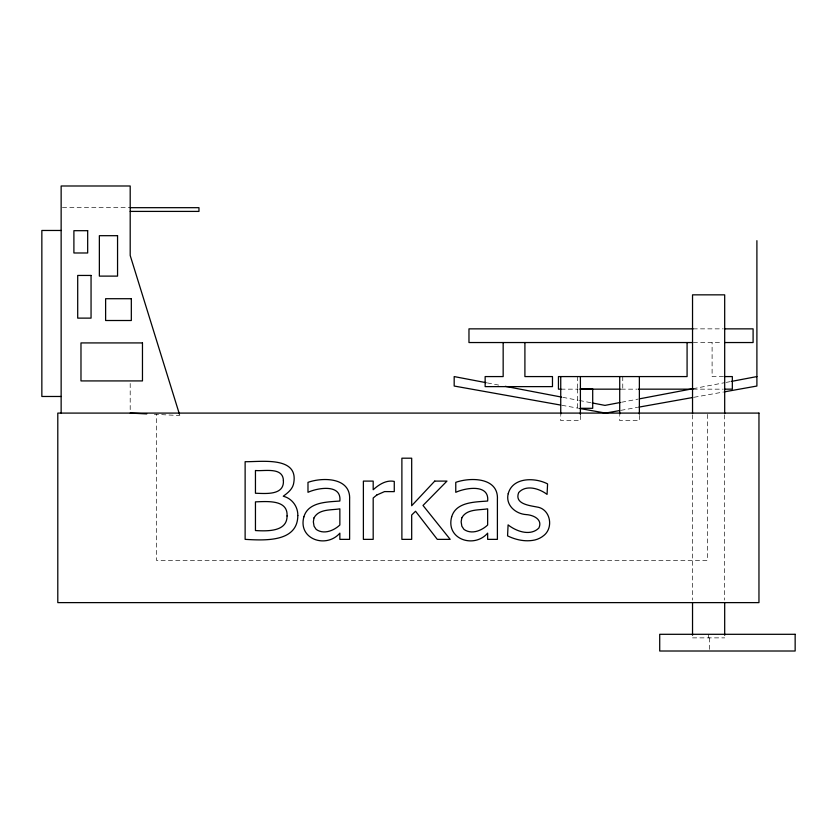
<?xml version="1.0" encoding="UTF-8"?>
<svg xmlns="http://www.w3.org/2000/svg" width="837" height="837" viewBox="0 0 837 837"><rect width="100%" height="100%" fill="white"/><g stroke="black" fill="none" stroke-linecap="round" stroke-linejoin="round"><path stroke-width="0.63" stroke-dasharray="4.18 3.14" d="M621.567 402.241L638.171 399.092M693.067 388.682L724.978 382.624M726.254 382.383L730.094 381.662M620.928 410.339L637.606 407.357M694.051 397.272L723.545 391.998M62.44 207.681L130.195 207.681M693.151 328.857L723.126 328.857M693.329 342.542L722.352 342.542M723.482 376.577L712.099 376.577L712.099 342.542M560.968 389.163L578.064 389.163M621.211 389.163L637.114 389.163M693.12 389.163L723.21 389.163M692.534 637.867L724.685 637.867M154.385 414.284L179.85 415.55M561.92 405.296L578.597 408.278M487.396 382.927L498.904 385.125M562.799 397.334L578.137 400.264M579.413 400.504L590.912 402.702M724.685 414.838L724.685 600.045M709.389 637.867L709.389 651.008M708.615 634.3L708.604 637.867M707.359 414.399L707.359 560.351L156.425 560.351L156.425 414.399M692.534 414.838L692.534 600.045M639.374 415.445L639.374 420.634L619.715 420.634L619.715 415.445M622.759 376.577L622.759 389.163M580.397 415.445L580.397 420.634L560.738 420.634L560.738 415.445M577.656 388.912L577.656 408.299M577.352 376.577L577.352 389.163M130.195 383.492L130.195 411.804"/><path stroke-width="1.26" d="M620.29 402.482L604.973 405.39L592.198 402.942M639.447 398.851L693.067 388.682M731.371 381.421L756.899 376.577M619.652 410.569L605.538 413.091L579.884 408.508M638.893 407.127L692.764 397.502M724.832 391.768L756.899 386.035L756.899 240.669M130.195 207.681L198.965 207.681L198.965 211.405L130.195 211.405M61.143 230.468L41.85 230.468L41.85 396.476L61.143 396.476M693.151 328.857L468.971 328.857L468.971 342.542L692.084 342.542M724.434 328.857L753.101 328.857L753.101 342.542L724.915 342.542M724.748 376.577L732.333 376.577L732.333 389.163L724.507 389.163M580.397 388.912L592.701 388.912L592.701 408.299L580.397 408.299M561.062 389.163L558.446 389.163L558.446 376.577L687.083 376.577L687.083 342.542M579.947 389.163L620.165 389.163M638.422 389.163L693.203 389.163M130.195 413.091L146.747 413.907M560.644 405.066L454.177 386.035L454.177 376.577L486.119 382.676M505.297 386.338L561.522 397.083M179.463 414.305L130.195 255.473L130.195 185.992L61.143 185.992L61.143 413.091M724.685 413.53L724.685 294.844L692.534 294.844L692.534 413.53M724.685 602.65L724.685 635.262M692.534 602.65L692.534 635.262M639.374 376.577L639.374 414.158M619.715 376.577L619.715 414.158M580.397 376.577L580.397 414.461M560.738 376.577L560.738 414.158M524.904 342.542L524.904 376.577L552.472 376.577L552.472 386.621L485.146 386.621L485.146 376.577L503.163 376.577L503.163 342.542M287.06 515.948C287.206 532.091 266.7 531.181 255.452 530.553L255.452 501.855C266.438 501.541 288.064 499.229 287.06 515.948M508.205 493.725C505.318 505.046 515.54 513.897 526.149 514.588C533.19 514.975 542.941 519.317 538.902 527.99C530.491 536.475 516.262 531.432 508.09 524.862L507.567 535.868C515.257 539.614 523.826 541.623 532.374 540.44A22.243 22.243 0 0 0 543.883 535.45C553.948 527.425 550.307 508.666 536.737 506.971C529.256 505.496 514.18 503.884 518.689 492.574C526.065 484.309 539.405 488.557 547.063 494.395L547.586 483.912C535.073 477.362 512.631 477.006 508.205 493.725M297.815 515.529C297.721 542.815 263.529 540.346 245.126 539.363L245.126 461.689C261.165 462.024 299.97 455.705 293.431 484.403C291.987 489.771 287.217 493.307 283.251 496.226C291.987 498.381 298.035 506.573 297.815 515.529M303.873 516.858C297.742 539.164 326.148 548.894 339.853 533.159L339.853 539.363L349.615 539.363L349.615 499.511C350.954 477.425 322.988 477.038 307.985 482.353L307.985 492.313C317.683 487.814 341.747 483.64 339.853 501.028C327.309 502.064 308.246 501.802 303.873 516.858M451.666 516.858C445.525 539.164 473.941 548.894 487.647 533.159L487.647 539.363L497.398 539.363L497.398 499.511C498.737 477.425 470.771 477.038 455.767 482.353L455.767 492.313C465.477 487.814 489.54 483.64 487.647 501.028C475.102 502.064 456.029 501.802 451.666 516.858M313.99 517.894L313.352 521.838L314.063 526.232L316.177 529.402C323.741 534.77 333.743 530.763 339.853 525.019L339.853 508.844C331.149 510.308 318.887 508.76 313.99 517.894M461.783 517.894L461.145 521.838L461.846 526.232L463.96 529.402C471.534 534.77 481.537 530.763 487.647 525.019L487.647 508.844C478.931 510.308 466.669 508.76 461.783 517.894M283.408 480.679C284.256 495.703 265.235 493.464 255.452 493.255L255.452 470.509C264.45 471.409 283.084 466.69 283.408 480.679M434.748 481.097L411.689 505.715L411.689 458.195L401.886 458.195L401.886 539.363L411.689 539.363L411.689 515.006L415.55 511.25L437.301 539.363L450.191 539.363L423.009 505.454L446.958 481.097L434.748 481.097M376.786 495.023L373.187 497.994L373.187 539.363L363.384 539.363L363.384 481.097L373.187 481.097L373.187 489.76C378.858 484.613 386.255 479.737 394.269 481.411L394.269 491.633L384.528 491.591L376.786 495.023M87.676 230.688L73.897 230.688L73.897 252.983L87.676 252.983L87.676 230.688M117.557 235.689L99.362 235.689L99.362 276.116L117.557 276.116L117.557 235.689M91.055 275.446L77.705 275.446L77.705 318.123L91.055 318.123L91.055 275.446M131.325 298.715L105.619 298.715L105.619 320.508L131.325 320.508L131.325 298.715M142.468 342.919L80.98 342.919L80.98 380.919L142.468 380.919L142.468 342.919M758.96 413.091L57.795 413.091L57.795 602.619L758.96 602.619L758.96 413.091M795.15 634.3L659.713 634.3L659.713 651.008L795.15 651.008L795.15 634.3"/></g></svg>
